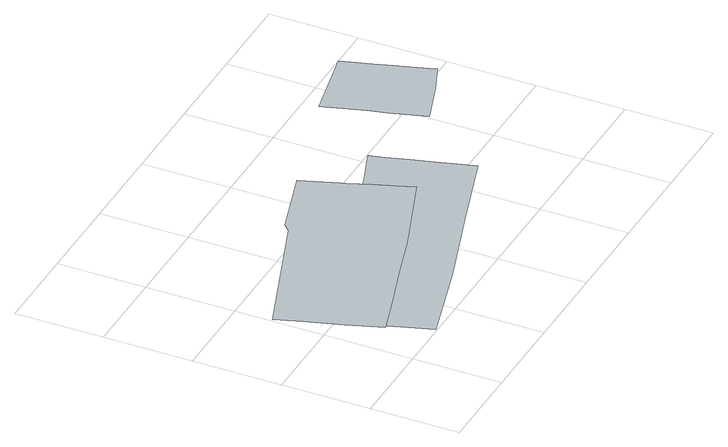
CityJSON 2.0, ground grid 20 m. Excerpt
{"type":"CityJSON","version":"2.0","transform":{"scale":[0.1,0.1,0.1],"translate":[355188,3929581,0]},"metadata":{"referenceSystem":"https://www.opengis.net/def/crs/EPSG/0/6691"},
"CityObjects":{
"object1":{"type":"GenericCityObject","attributes":{"prefecture":"14","disasterType":"1","areaType":"1","zoneNumber":"153-H26-00028","zoneName":"相武台2丁目1","status":"0"},"geometry":[{"type":"MultiSurface","lod":"1","boundaries":[[[0,1,2,3,4,5,6,7,8,9,10,11,12,13,14,15,16,17,18]]]}]},
"object2":{"type":"GenericCityObject","attributes":{"prefecture":"14","disasterType":"1","areaType":"1","zoneNumber":"153-H26-00028","zoneName":"相武台2丁目1","status":"0"},"geometry":[{"type":"MultiSurface","lod":"1","boundaries":[[[19,20,21,22,23,24,25,26,27,28,29,30,31,32,33,34,35,36]]]}]},
"object3":{"type":"GenericCityObject","attributes":{"prefecture":"14","disasterType":"1","areaType":"1","zoneNumber":"153-H26-00028","zoneName":"相武台2丁目1","status":"0"},"geometry":[{"type":"MultiSurface","lod":"1","boundaries":[[[37,38,39,40,41,42,43,44,45,46,47,48,49]]]}]}
},
"vertices":[
[79,99,0],[151,121,0],[276,161,0],[372,191,0],[420,208,0],[565,261,0],[552,299,0],[535,346,0],[516,397,0],[513,407,0],[483,491,0],[326,443,0],[312,429,0],[159,374,0],[7,319,0],[27,259,0],[38,224,0],[53,178,0],[70,127,0],
[62,168,0],[79,118,0],[85,99,0],[99,57,0],[118,4,0],[312,59,0],[503,122,0],[688,182,0],[673,234,0],[660,278,0],[649,317,0],[635,366,0],[626,399,0],[536,367,0],[428,345,0],[273,293,0],[131,242,0],[47,212,0],
[807,347,0],[905,380,0],[969,407,0],[964,423,0],[945,483,0],[938,506,0],[933,523,0],[909,601,0],[744,566,0],[761,506,0],[772,470,0],[783,430,0],[800,371,0]
]}
